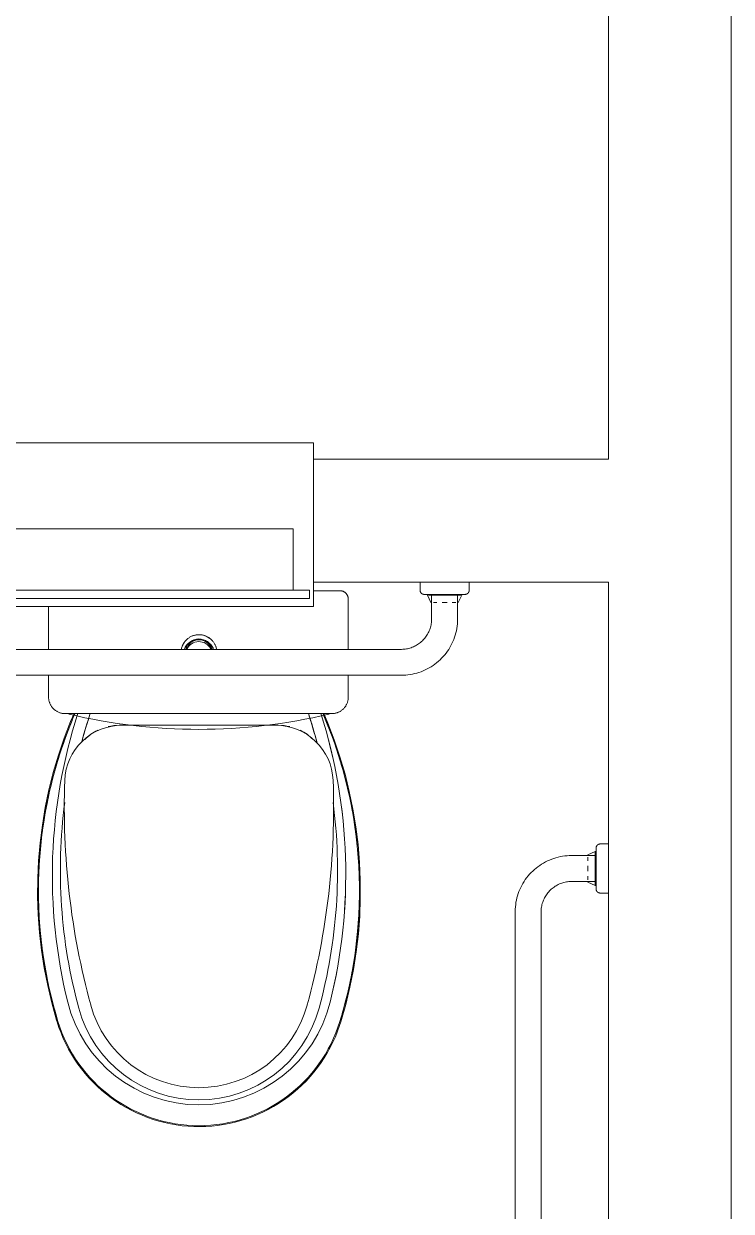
# Model space of a CAD drawing. Header units: millimetres. Extents: x 565.4 to 596.6, y 239.2 to 280.8.
# Drawn here: x 579.571 to 580.435, y 264.892 to 266.343 of the extents above; entities that cross this region are included whole.
import ezdxf

# ---------------------------------------------------------------- set-up
doc = ezdxf.new("R2010")
doc.units = ezdxf.units.MM
doc.header["$LTSCALE"] = 75
for name, color, linetype, lineweight in [('A Arquitetura LRZ', 252, 'Continuous', 9), ('A Esquadrias LRZ', 252, 'Continuous', 9), ('A Mobiliário LRZ', 253, 'Continuous', 9)]:
    doc.layers.add(name, color=color, linetype=linetype, lineweight=lineweight)

msp = doc.modelspace()

# ---------------------------------------------------------------- linework, layer by layer
at = {"layer": 'A Arquitetura LRZ'}
for p, q in [((580.4348, 240.8304), (580.4348, 280.8104)), ((580.2848, 280.6604), (580.2848, 265.8104)), ((580.2848, 265.8104), (579.9248, 265.8104)), ((579.9248, 265.6604), (580.2848, 265.6604)), ((580.2848, 265.6604), (580.2848, 263.6604))]:
    msp.add_line(p, q, dxfattribs=at)
at = {"layer": 'A Esquadrias LRZ'}
for p, q in [((579.2748, 265.8304), (579.9248, 265.8304)), ((579.9248, 265.8304), (579.9248, 265.6304)), ((579.2998, 265.7254), (579.8998, 265.7254)), ((579.8998, 265.7254), (579.8998, 265.6504)), ((579.2798, 265.6504), (579.9198, 265.6504)), ((579.9198, 265.6504), (579.9198, 265.6404)), ((579.9198, 265.6404), (579.2798, 265.6404)), ((579.2748, 265.6304), (579.9248, 265.6304))]:
    msp.add_line(p, q, dxfattribs=at)
at = {"layer": 'A Mobiliário LRZ'}
for p, q in [((579.9572, 265.6498), (579.9248, 265.6498)), ((579.9573, 265.6498), (579.9572, 265.6498)), ((579.9577, 265.6497), (579.9573, 265.6498)), ((579.9581, 265.6497), (579.9577, 265.6497)), ((579.9585, 265.6497), (579.9581, 265.6497)), ((579.9589, 265.6496), (579.9585, 265.6497)), ((579.9593, 265.6495), (579.9589, 265.6496)), ((579.9596, 265.6494), (579.9593, 265.6495)), ((579.96, 265.6493), (579.9596, 265.6494)), ((579.9604, 265.6492), (579.96, 265.6493)), ((579.9608, 265.6491), (579.9604, 265.6492)), ((579.9612, 265.6489), (579.9608, 265.6491)), ((579.9615, 265.6488), (579.9612, 265.6489)), ((579.9619, 265.6486), (579.9615, 265.6488)), ((579.9622, 265.6484), (579.9619, 265.6486)), ((579.9626, 265.6482), (579.9622, 265.6484)), ((579.9629, 265.648), (579.9626, 265.6482)), ((580.0548, 265.6604), (580.0548, 265.6504)), ((580.0548, 265.6503), (580.0548, 265.6504)), ((580.0549, 265.6501), (580.0548, 265.6503)), ((580.0549, 265.65), (580.0549, 265.6501)), ((580.0549, 265.6498), (580.0549, 265.65)), ((580.0549, 265.6496), (580.0549, 265.6498)), ((580.055, 265.6494), (580.0549, 265.6496)), ((580.055, 265.6492), (580.055, 265.6494)), ((580.0551, 265.649), (580.055, 265.6492)), ((580.0551, 265.6488), (580.0551, 265.649)), ((580.0552, 265.6486), (580.0551, 265.6488)), ((580.0553, 265.6484), (580.0552, 265.6486)), ((580.0553, 265.6482), (580.0553, 265.6484)), ((580.0554, 265.648), (580.0553, 265.6482)), ((580.1144, 265.6483), (580.1143, 265.6481)), ((580.1145, 265.6485), (580.1144, 265.6483)), ((580.1146, 265.6488), (580.1145, 265.6486)), ((580.1145, 265.6486), (580.1145, 265.6485)), ((580.1147, 265.649), (580.1146, 265.6488)), ((580.1148, 265.6496), (580.1147, 265.6494)), ((580.1147, 265.6494), (580.1147, 265.6492)), ((580.1147, 265.6492), (580.1147, 265.649)), ((580.1148, 265.6504), (580.1148, 265.6604)), ((580.1148, 265.6504), (580.1148, 265.6502)), ((580.1148, 265.6502), (580.1148, 265.65)), ((580.1148, 265.65), (580.1148, 265.6498)), ((580.1148, 265.6498), (580.1148, 265.6496)), ((579.9632, 265.6477), (579.9629, 265.648)), ((579.9635, 265.6475), (579.9632, 265.6477)), ((579.9638, 265.6472), (579.9635, 265.6475)), ((579.9641, 265.6469), (579.9638, 265.6472)), ((579.9644, 265.6467), (579.9641, 265.6469)), ((579.9647, 265.6464), (579.9644, 265.6467)), ((579.9649, 265.646), (579.9647, 265.6464)), ((579.9652, 265.6457), (579.9649, 265.646)), ((579.9654, 265.6454), (579.9652, 265.6457)), ((579.9656, 265.6451), (579.9654, 265.6454)), ((579.9658, 265.6447), (579.9656, 265.6451)), ((579.966, 265.6444), (579.9658, 265.6447)), ((579.9662, 265.644), (579.966, 265.6444)), ((579.9664, 265.6437), (579.9662, 265.644)), ((579.9665, 265.6433), (579.9664, 265.6437)), ((579.9667, 265.6429), (579.9665, 265.6433)), ((579.9668, 265.6425), (579.9667, 265.6429)), ((579.9669, 265.6421), (579.9668, 265.6425)), ((579.967, 265.6417), (579.9669, 265.6421)), ((579.967, 265.6414), (579.967, 265.6417)), ((579.9671, 265.641), (579.967, 265.6414)), ((579.9671, 265.6406), (579.9671, 265.641)), ((579.9672, 265.6402), (579.9671, 265.6406)), ((579.9672, 265.6398), (579.9672, 265.6402)), ((579.9672, 265.5782), (579.9672, 265.6398)), ((580.0555, 265.6479), (580.0554, 265.648)), ((580.0556, 265.6477), (580.0555, 265.6479)), ((580.0558, 265.6475), (580.0556, 265.6477)), ((580.0559, 265.6474), (580.0558, 265.6475)), ((580.056, 265.6472), (580.0559, 265.6474)), ((580.0561, 265.6471), (580.056, 265.6472)), ((580.0563, 265.6469), (580.0561, 265.6471)), ((580.0564, 265.6468), (580.0563, 265.6469)), ((580.0565, 265.6466), (580.0564, 265.6468)), ((580.0567, 265.6465), (580.0565, 265.6466)), ((580.0569, 265.6464), (580.0567, 265.6465)), ((580.057, 265.6463), (580.0569, 265.6464)), ((580.0572, 265.6462), (580.057, 265.6463)), ((580.0574, 265.6461), (580.0572, 265.6462)), ((580.0575, 265.646), (580.0574, 265.6461)), ((580.0577, 265.6459), (580.0575, 265.646)), ((580.0579, 265.6458), (580.0577, 265.6459)), ((580.0581, 265.6457), (580.0579, 265.6458)), ((580.0583, 265.6457), (580.0581, 265.6457)), ((580.0585, 265.6456), (580.0583, 265.6457)), ((580.0587, 265.6455), (580.0585, 265.6456)), ((580.0589, 265.6455), (580.0587, 265.6455)), ((580.059, 265.6455), (580.0589, 265.6455)), ((580.0592, 265.6454), (580.059, 265.6455)), ((580.0594, 265.6454), (580.0592, 265.6454)), ((580.0596, 265.6454), (580.0594, 265.6454)), ((580.0598, 265.6454), (580.0596, 265.6454)), ((580.0599, 265.6454), (580.0598, 265.6454)), ((580.0598, 265.6454), (580.0598, 265.6454)), ((580.0598, 265.6454), (580.0599, 265.6454)), ((580.0601, 265.6454), (580.0599, 265.6454)), ((580.0599, 265.6454), (580.0599, 265.6454)), ((580.0599, 265.6454), (580.0599, 265.6454)), ((580.0599, 265.6454), (580.06, 265.6454)), ((580.06, 265.6454), (580.0602, 265.6454)), ((580.0602, 265.6454), (580.0601, 265.6454)), ((580.0604, 265.6454), (580.0602, 265.6454)), ((580.0602, 265.6454), (580.0603, 265.6454)), ((580.0603, 265.6454), (580.0606, 265.6454)), ((580.0606, 265.6454), (580.0604, 265.6454)), ((580.0609, 265.6454), (580.0606, 265.6454)), ((580.0606, 265.6454), (580.0608, 265.6454)), ((580.0608, 265.6454), (580.0611, 265.6454)), ((580.0612, 265.6454), (580.0609, 265.6454)), ((580.0611, 265.6454), (580.0614, 265.6454)), ((580.0615, 265.6454), (580.0612, 265.6454)), ((580.0614, 265.6454), (580.0618, 265.6454)), ((580.0619, 265.6454), (580.0615, 265.6454)), ((580.0618, 265.6454), (580.0622, 265.6454)), ((580.0623, 265.6454), (580.0619, 265.6454)), ((580.0622, 265.6454), (580.0627, 265.6454)), ((580.0628, 265.6454), (580.0623, 265.6454)), ((580.0627, 265.6454), (580.0632, 265.6454)), ((580.0633, 265.6454), (580.0628, 265.6454)), ((580.0632, 265.6454), (580.0637, 265.6454)), ((580.0638, 265.6454), (580.0633, 265.6454)), ((580.0637, 265.6454), (580.0642, 265.6454)), ((580.0644, 265.6454), (580.0638, 265.6454)), ((580.064, 265.6454), (580.064, 265.6444)), ((580.064, 265.6444), (580.0682, 265.6354)), ((580.0642, 265.6454), (580.0648, 265.6454)), ((580.065, 265.6454), (580.0644, 265.6454)), ((580.0648, 265.6454), (580.0654, 265.6454)), ((580.065, 265.6444), (580.0848, 265.6444)), ((580.0654, 265.6454), (580.0661, 265.6454)), ((580.0661, 265.6454), (580.0667, 265.6454)), ((580.0667, 265.6454), (580.0674, 265.6454)), ((580.0674, 265.6454), (580.0682, 265.6454)), ((580.0682, 265.6454), (580.0689, 265.6454)), ((580.0682, 265.6354), (580.0686, 265.6354)), ((580.0689, 265.6454), (580.0697, 265.6454)), ((580.069, 265.6454), (580.069, 265.6154)), ((580.0697, 265.6454), (580.0705, 265.6454)), ((580.0705, 265.6454), (580.0713, 265.6454)), ((580.0711, 265.6354), (580.0755, 265.6354)), ((580.0713, 265.6454), (580.0722, 265.6454)), ((580.0722, 265.6454), (580.0731, 265.6454)), ((580.0731, 265.6454), (580.074, 265.6454)), ((580.074, 265.6454), (580.0749, 265.6454)), ((580.0749, 265.6454), (580.0758, 265.6454)), ((580.0758, 265.6454), (580.0767, 265.6454)), ((580.0767, 265.6454), (580.0777, 265.6454)), ((580.0777, 265.6454), (580.0786, 265.6454)), ((580.0786, 265.6454), (580.0796, 265.6454)), ((580.0796, 265.6454), (580.0806, 265.6454)), ((580.0806, 265.6454), (580.0816, 265.6454)), ((580.0816, 265.6454), (580.0826, 265.6454)), ((580.0817, 265.6354), (580.0848, 265.6354)), ((580.0826, 265.6454), (580.0836, 265.6454)), ((580.0836, 265.6454), (580.0846, 265.6454)), ((580.0846, 265.6454), (580.0848, 265.6454)), ((580.0848, 265.6454), (580.0858, 265.6454)), ((580.0848, 265.6444), (580.1047, 265.6444)), ((580.0848, 265.6354), (580.088, 265.6354)), ((580.0858, 265.6454), (580.0868, 265.6454)), ((580.0868, 265.6454), (580.0878, 265.6454)), ((580.0878, 265.6454), (580.0888, 265.6454)), ((580.0888, 265.6454), (580.0898, 265.6454)), ((580.0898, 265.6454), (580.0908, 265.6454)), ((580.0908, 265.6454), (580.0918, 265.6454)), ((580.0918, 265.6454), (580.0927, 265.6454)), ((580.0927, 265.6454), (580.0937, 265.6454)), ((580.0937, 265.6454), (580.0946, 265.6454)), ((580.0942, 265.6354), (580.0986, 265.6354)), ((580.0946, 265.6454), (580.0955, 265.6454)), ((580.0955, 265.6454), (580.0964, 265.6454)), ((580.0964, 265.6454), (580.0973, 265.6454)), ((580.0973, 265.6454), (580.0981, 265.6454)), ((580.0981, 265.6454), (580.099, 265.6454)), ((580.099, 265.6454), (580.0998, 265.6454)), ((580.0998, 265.6454), (580.1006, 265.6454)), ((580.1006, 265.6454), (580.1013, 265.6454)), ((580.1007, 265.6154), (580.1007, 265.6454)), ((580.1011, 265.6354), (580.1015, 265.6354)), ((580.1013, 265.6454), (580.1021, 265.6454)), ((580.1015, 265.6354), (580.1057, 265.6444)), ((580.1021, 265.6454), (580.1028, 265.6454)), ((580.1028, 265.6454), (580.1035, 265.6454)), ((580.1035, 265.6454), (580.1041, 265.6454)), ((580.1041, 265.6454), (580.1047, 265.6454)), ((580.1047, 265.6454), (580.1053, 265.6454)), ((580.1055, 265.6454), (580.1049, 265.6454)), ((580.1053, 265.6454), (580.1059, 265.6454)), ((580.106, 265.6454), (580.1055, 265.6454)), ((580.1057, 265.6444), (580.1057, 265.6454)), ((580.1059, 265.6454), (580.1064, 265.6454)), ((580.1065, 265.6454), (580.106, 265.6454)), ((580.1064, 265.6454), (580.1069, 265.6454)), ((580.107, 265.6454), (580.1065, 265.6454)), ((580.1069, 265.6454), (580.1073, 265.6454)), ((580.1075, 265.6454), (580.107, 265.6454)), ((580.1073, 265.6454), (580.1078, 265.6454)), ((580.1079, 265.6454), (580.1075, 265.6454)), ((580.1078, 265.6454), (580.1081, 265.6454)), ((580.1082, 265.6454), (580.1079, 265.6454)), ((580.1081, 265.6454), (580.1085, 265.6454)), ((580.1086, 265.6454), (580.1082, 265.6454)), ((580.1085, 265.6454), (580.1088, 265.6454)), ((580.1089, 265.6454), (580.1086, 265.6454)), ((580.1088, 265.6454), (580.1091, 265.6454)), ((580.1091, 265.6454), (580.1089, 265.6454)), ((580.1091, 265.6454), (580.1093, 265.6454)), ((580.1093, 265.6454), (580.1091, 265.6454)), ((580.1093, 265.6454), (580.1095, 265.6454)), ((580.1095, 265.6454), (580.1093, 265.6454)), ((580.1095, 265.6454), (580.1096, 265.6454)), ((580.1097, 265.6454), (580.1095, 265.6454)), ((580.1096, 265.6454), (580.1097, 265.6454)), ((580.1097, 265.6454), (580.1098, 265.6454)), ((580.1098, 265.6454), (580.1097, 265.6454)), ((580.1099, 265.6454), (580.1098, 265.6454)), ((580.1098, 265.6454), (580.1098, 265.6454)), ((580.1098, 265.6454), (580.1098, 265.6454)), ((580.1098, 265.6454), (580.1098, 265.6454)), ((580.1098, 265.6454), (580.1098, 265.6454)), ((580.1101, 265.6454), (580.1099, 265.6454)), ((580.1103, 265.6454), (580.1101, 265.6454)), ((580.1105, 265.6454), (580.1103, 265.6454)), ((580.1107, 265.6455), (580.1105, 265.6454)), ((580.1109, 265.6455), (580.1107, 265.6455)), ((580.1111, 265.6456), (580.1109, 265.6455)), ((580.1113, 265.6456), (580.1111, 265.6456)), ((580.1115, 265.6457), (580.1113, 265.6456)), ((580.1117, 265.6457), (580.1115, 265.6457)), ((580.1118, 265.6458), (580.1117, 265.6457)), ((580.112, 265.6459), (580.1118, 265.6458)), ((580.1122, 265.646), (580.112, 265.6459)), ((580.1124, 265.6461), (580.1122, 265.646)), ((580.1125, 265.6462), (580.1124, 265.6461)), ((580.1127, 265.6463), (580.1125, 265.6462)), ((580.1129, 265.6464), (580.1127, 265.6463)), ((580.113, 265.6466), (580.1129, 265.6464)), ((580.1132, 265.6467), (580.113, 265.6466)), ((580.1133, 265.6468), (580.1132, 265.6467)), ((580.1135, 265.647), (580.1133, 265.6468)), ((580.1136, 265.6471), (580.1135, 265.647)), ((580.1137, 265.6473), (580.1136, 265.6471)), ((580.1139, 265.6474), (580.1137, 265.6473)), ((580.114, 265.6476), (580.1139, 265.6474)), ((580.1141, 265.6477), (580.114, 265.6476)), ((580.1142, 265.6479), (580.1141, 265.6477)), ((580.1143, 265.6481), (580.1142, 265.6479)), ((579.6013, 265.6304), (579.6013, 265.5782)), ((580.0675, 265.6051), (580.0671, 265.6037)), ((580.0679, 265.6066), (580.0675, 265.6051)), ((580.0683, 265.608), (580.0679, 265.6066)), ((580.0685, 265.6095), (580.0683, 265.608)), ((580.0687, 265.611), (580.0685, 265.6095)), ((580.0689, 265.6124), (580.0687, 265.611)), ((580.069, 265.6139), (580.0689, 265.6124)), ((580.069, 265.6154), (580.069, 265.6139)), ((580.0997, 265.6037), (580.1001, 265.6064)), ((580.1001, 265.6064), (580.1004, 265.6092)), ((580.1004, 265.6092), (580.1006, 265.6119)), ((580.1006, 265.6119), (580.1007, 265.6147)), ((580.1007, 265.6147), (580.1007, 265.6154)), ((579.7699, 265.5902), (579.7693, 265.5896)), ((579.7706, 265.5908), (579.7699, 265.5902)), ((579.7712, 265.5914), (579.7706, 265.5908)), ((579.7719, 265.5919), (579.7712, 265.5914)), ((579.7727, 265.5924), (579.7719, 265.5919)), ((579.7734, 265.5929), (579.7727, 265.5924)), ((579.7742, 265.5933), (579.7734, 265.5929)), ((579.7749, 265.5937), (579.7742, 265.5933)), ((579.7757, 265.5941), (579.7749, 265.5937)), ((579.7765, 265.5945), (579.7757, 265.5941)), ((579.7773, 265.5948), (579.7765, 265.5945)), ((579.7782, 265.5951), (579.7773, 265.5948)), ((579.779, 265.5953), (579.7782, 265.5951)), ((579.7799, 265.5955), (579.779, 265.5953)), ((579.7807, 265.5957), (579.7799, 265.5955)), ((579.7816, 265.5959), (579.7807, 265.5957)), ((579.7825, 265.596), (579.7816, 265.5959)), ((579.7833, 265.596), (579.7825, 265.596)), ((579.7842, 265.5961), (579.7833, 265.596)), ((579.7851, 265.5961), (579.7842, 265.5961)), ((579.786, 265.5961), (579.7851, 265.5961)), ((579.7868, 265.596), (579.786, 265.5961)), ((579.7877, 265.5959), (579.7868, 265.596)), ((579.7886, 265.5958), (579.7877, 265.5959)), ((579.7894, 265.5956), (579.7886, 265.5958)), ((579.7903, 265.5954), (579.7894, 265.5956)), ((579.7911, 265.5952), (579.7903, 265.5954)), ((579.792, 265.5949), (579.7911, 265.5952)), ((579.7928, 265.5946), (579.792, 265.5949)), ((579.7936, 265.5943), (579.7928, 265.5946)), ((579.7944, 265.5939), (579.7936, 265.5943)), ((579.7952, 265.5935), (579.7944, 265.5939)), ((579.796, 265.5931), (579.7952, 265.5935)), ((579.7967, 265.5926), (579.796, 265.5931)), ((579.7974, 265.5921), (579.7967, 265.5926)), ((579.7981, 265.5916), (579.7974, 265.5921)), ((579.7988, 265.5911), (579.7981, 265.5916)), ((579.7995, 265.5905), (579.7988, 265.5911)), ((579.8001, 265.5899), (579.7995, 265.5905)), ((580.0598, 265.5909), (580.0588, 265.5898)), ((580.0607, 265.592), (580.0598, 265.5909)), ((580.0616, 265.5932), (580.0607, 265.592)), ((580.0625, 265.5944), (580.0616, 265.5932)), ((580.0633, 265.5957), (580.0625, 265.5944)), ((580.0641, 265.5969), (580.0633, 265.5957)), ((580.0648, 265.5982), (580.0641, 265.5969)), ((580.0655, 265.5996), (580.0648, 265.5982)), ((580.0661, 265.6009), (580.0655, 265.5996)), ((580.0666, 265.6023), (580.0661, 265.6009)), ((580.0671, 265.6037), (580.0666, 265.6023)), ((580.095, 265.5879), (580.096, 265.5904)), ((580.096, 265.5904), (580.097, 265.593)), ((580.097, 265.593), (580.0978, 265.5957)), ((580.0978, 265.5957), (580.0985, 265.5983)), ((580.0985, 265.5983), (580.0992, 265.601)), ((580.0992, 265.601), (580.0997, 265.6037)), ((580.0318, 265.5782), (579.3379, 265.5782)), ((579.7634, 265.579), (579.7633, 265.5782)), ((579.7637, 265.5798), (579.7634, 265.579)), ((579.7639, 265.5807), (579.7637, 265.5798)), ((579.7642, 265.5815), (579.7639, 265.5807)), ((579.7645, 265.5823), (579.7642, 265.5815)), ((579.7648, 265.5831), (579.7645, 265.5823)), ((579.7652, 265.5839), (579.7648, 265.5831)), ((579.7656, 265.5847), (579.7652, 265.5839)), ((579.766, 265.5855), (579.7656, 265.5847)), ((579.7665, 265.5862), (579.766, 265.5855)), ((579.767, 265.5869), (579.7665, 265.5862)), ((579.7675, 265.5876), (579.767, 265.5869)), ((579.7681, 265.5883), (579.7675, 265.5876)), ((579.7687, 265.589), (579.7681, 265.5883)), ((579.7693, 265.5896), (579.7687, 265.589)), ((579.8007, 265.5893), (579.8001, 265.5899)), ((579.8013, 265.5886), (579.8007, 265.5893)), ((579.8019, 265.5879), (579.8013, 265.5886)), ((579.8024, 265.5873), (579.8019, 265.5879)), ((579.803, 265.5865), (579.8024, 265.5873)), ((579.8034, 265.5858), (579.803, 265.5865)), ((579.8039, 265.5851), (579.8034, 265.5858)), ((579.8043, 265.5843), (579.8039, 265.5851)), ((579.8047, 265.5835), (579.8043, 265.5843)), ((579.8051, 265.5827), (579.8047, 265.5835)), ((579.8054, 265.5819), (579.8051, 265.5827)), ((579.8057, 265.5811), (579.8054, 265.5819)), ((579.8059, 265.5802), (579.8057, 265.5811)), ((579.8062, 265.5794), (579.8059, 265.5802)), ((579.8063, 265.5785), (579.8062, 265.5794)), ((580.0322, 265.5782), (580.0318, 265.5782)), ((580.0337, 265.5783), (580.0322, 265.5782)), ((580.0352, 265.5784), (580.0337, 265.5783)), ((580.0367, 265.5785), (580.0352, 265.5784)), ((580.0381, 265.5788), (580.0367, 265.5785)), ((580.0396, 265.579), (580.0381, 265.5788)), ((580.041, 265.5794), (580.0396, 265.579)), ((580.0425, 265.5798), (580.041, 265.5794)), ((580.0439, 265.5802), (580.0425, 265.5798)), ((580.0453, 265.5807), (580.0439, 265.5802)), ((580.0467, 265.5813), (580.0453, 265.5807)), ((580.048, 265.5819), (580.0467, 265.5813)), ((580.0493, 265.5826), (580.048, 265.5819)), ((580.0506, 265.5833), (580.0493, 265.5826)), ((580.0519, 265.5841), (580.0506, 265.5833)), ((580.0531, 265.5849), (580.0519, 265.5841)), ((580.0543, 265.5858), (580.0531, 265.5849)), ((580.0555, 265.5867), (580.0543, 265.5858)), ((580.0566, 265.5877), (580.0555, 265.5867)), ((580.0577, 265.5887), (580.0566, 265.5877)), ((580.0588, 265.5898), (580.0577, 265.5887)), ((580.0866, 265.5737), (580.0882, 265.5759)), ((580.0882, 265.5759), (580.0898, 265.5782)), ((580.0898, 265.5782), (580.0912, 265.5805)), ((580.0912, 265.5805), (580.0926, 265.5829)), ((580.0926, 265.5829), (580.0938, 265.5854)), ((580.0938, 265.5854), (580.095, 265.5879)), ((580.073, 265.5602), (580.0751, 265.5618)), ((580.0751, 265.5618), (580.0772, 265.5636)), ((580.0772, 265.5636), (580.0793, 265.5655)), ((580.0793, 265.5655), (580.0812, 265.5674)), ((580.0812, 265.5674), (580.0831, 265.5694)), ((580.0831, 265.5694), (580.0849, 265.5715)), ((580.0849, 265.5715), (580.0866, 265.5737)), ((580.0346, 265.5466), (580.0373, 265.5467)), ((580.0373, 265.5467), (580.0401, 265.547)), ((580.0401, 265.547), (580.0428, 265.5474)), ((580.0428, 265.5474), (580.0455, 265.5479)), ((580.0455, 265.5479), (580.0482, 265.5485)), ((580.0482, 265.5485), (580.0508, 265.5492)), ((580.0508, 265.5492), (580.0535, 265.55)), ((580.0535, 265.55), (580.0561, 265.5509)), ((580.0561, 265.5509), (580.0586, 265.552)), ((580.0586, 265.552), (580.0612, 265.5531)), ((580.0612, 265.5531), (580.0636, 265.5543)), ((580.0636, 265.5543), (580.066, 265.5556)), ((580.066, 265.5556), (580.0684, 265.557)), ((580.0684, 265.557), (580.0707, 265.5586)), ((580.0707, 265.5586), (580.073, 265.5602)), ((579.3379, 265.5465), (580.0318, 265.5465)), ((579.6013, 265.5465), (579.6013, 265.5197)), ((579.9672, 265.5197), (579.9672, 265.5466)), ((580.0318, 265.5465), (580.0346, 265.5466)), ((579.6013, 265.5197), (579.6013, 265.5189)), ((579.6013, 265.5189), (579.6013, 265.5181)), ((579.6013, 265.5181), (579.6014, 265.5173)), ((579.967, 265.5171), (579.9671, 265.5179)), ((579.9671, 265.5187), (579.9672, 265.5195)), ((579.9671, 265.5179), (579.9671, 265.5187)), ((579.9672, 265.5195), (579.9672, 265.5197)), ((579.6014, 265.5173), (579.6015, 265.5165)), ((579.6015, 265.5165), (579.6017, 265.5157)), ((579.6017, 265.5157), (579.6018, 265.515)), ((579.6018, 265.515), (579.6021, 265.5142)), ((579.6021, 265.5142), (579.6023, 265.5134)), ((579.6023, 265.5134), (579.6026, 265.5127)), ((579.6026, 265.5127), (579.6029, 265.5119)), ((579.6029, 265.5119), (579.6032, 265.5112)), ((579.6032, 265.5112), (579.6035, 265.5105)), ((579.6035, 265.5105), (579.6039, 265.5098)), ((579.6039, 265.5098), (579.6043, 265.5091)), ((579.6043, 265.5091), (579.6048, 265.5084)), ((579.6048, 265.5084), (579.6052, 265.5078)), ((579.6052, 265.5078), (579.6057, 265.5072)), ((579.6057, 265.5072), (579.6062, 265.5065)), ((579.6062, 265.5065), (579.6068, 265.5059)), ((579.6068, 265.5059), (579.6073, 265.5054)), ((579.6073, 265.5054), (579.6079, 265.5048)), ((579.6079, 265.5048), (579.6085, 265.5043)), ((579.6085, 265.5043), (579.6092, 265.5038)), ((579.6092, 265.5038), (579.6098, 265.5033)), ((579.6098, 265.5033), (579.6105, 265.5029)), ((579.9578, 265.5028), (579.9585, 265.5032)), ((579.9585, 265.5032), (579.9591, 265.5037)), ((579.9591, 265.5037), (579.9597, 265.5042)), ((579.9597, 265.5042), (579.9604, 265.5047)), ((579.9604, 265.5047), (579.9609, 265.5052)), ((579.9609, 265.5052), (579.9615, 265.5058)), ((579.9615, 265.5058), (579.9621, 265.5064)), ((579.9621, 265.5064), (579.9626, 265.507)), ((579.9626, 265.507), (579.9631, 265.5076)), ((579.9631, 265.5076), (579.9636, 265.5083)), ((579.9636, 265.5083), (579.964, 265.5089)), ((579.964, 265.5089), (579.9644, 265.5096)), ((579.9644, 265.5096), (579.9648, 265.5103)), ((579.9648, 265.5103), (579.9652, 265.511)), ((579.9652, 265.511), (579.9655, 265.5117)), ((579.9655, 265.5117), (579.9658, 265.5125)), ((579.9658, 265.5125), (579.9661, 265.5132)), ((579.9661, 265.5132), (579.9663, 265.514)), ((579.9663, 265.514), (579.9665, 265.5148)), ((579.9665, 265.5148), (579.9667, 265.5155)), ((579.9667, 265.5155), (579.9669, 265.5163)), ((579.9669, 265.5163), (579.967, 265.5171)), ((579.6105, 265.5029), (579.6111, 265.5025)), ((579.6111, 265.5025), (579.6118, 265.5021)), ((579.6118, 265.5021), (579.6126, 265.5017)), ((579.6126, 265.5017), (579.6133, 265.5014)), ((579.6133, 265.5014), (579.614, 265.5011)), ((579.614, 265.5011), (579.6148, 265.5008)), ((579.6148, 265.5008), (579.6155, 265.5006)), ((579.6155, 265.5006), (579.6163, 265.5004)), ((579.6163, 265.5004), (579.6171, 265.5002)), ((579.6171, 265.5002), (579.6179, 265.5)), ((579.6179, 265.5), (579.6187, 265.4999)), ((579.6187, 265.4999), (579.6195, 265.4998)), ((579.6195, 265.4998), (579.6202, 265.4998)), ((579.6202, 265.4998), (579.621, 265.4997)), ((579.6281, 265.49), (579.6203, 265.4695)), ((579.621, 265.4997), (579.6213, 265.4997)), ((579.6213, 265.4997), (579.9472, 265.4997)), ((579.6323, 265.4997), (579.6281, 265.49)), ((579.9423, 265.4881), (579.9374, 265.4997)), ((579.9472, 265.4997), (579.948, 265.4997)), ((579.948, 265.4997), (579.9488, 265.4998)), ((579.9488, 265.4998), (579.9496, 265.4999)), ((579.9496, 265.4999), (579.9504, 265.5)), ((579.9504, 265.5), (579.9511, 265.5001)), ((579.9511, 265.5001), (579.9519, 265.5003)), ((579.9519, 265.5003), (579.9527, 265.5005)), ((579.9527, 265.5005), (579.9535, 265.5007)), ((579.9535, 265.5007), (579.9542, 265.501)), ((579.9542, 265.501), (579.955, 265.5013)), ((579.955, 265.5013), (579.9557, 265.5016)), ((579.9557, 265.5016), (579.9564, 265.502)), ((579.9564, 265.502), (579.9571, 265.5024)), ((579.9571, 265.5024), (579.9578, 265.5028)), ((579.6909, 265.4854), (579.6876, 265.4854)), ((579.6909, 265.4854), (579.8787, 265.4854)), ((579.8787, 265.4854), (579.6909, 265.4854)), ((579.8821, 265.4854), (579.8787, 265.4854)), ((579.9501, 265.4676), (579.9423, 265.4881)), ((579.6203, 265.4695), (579.6132, 265.4488)), ((579.957, 265.4469), (579.9501, 265.4676)), ((579.6132, 265.4488), (579.607, 265.4278)), ((579.9632, 265.4258), (579.957, 265.4469)), ((579.607, 265.4278), (579.6017, 265.4065)), ((579.9684, 265.4046), (579.9632, 265.4258)), ((579.6017, 265.4065), (579.5972, 265.3851)), ((579.9729, 265.3831), (579.9684, 265.4046)), ((579.5972, 265.3851), (579.5936, 265.3635)), ((579.9764, 265.3615), (579.9729, 265.3831)), ((579.5936, 265.3635), (579.5908, 265.3418)), ((579.9791, 265.3398), (579.9764, 265.3615)), ((579.5908, 265.3418), (579.5889, 265.3199)), ((579.9809, 265.3179), (579.9791, 265.3398)), ((580.2688, 265.3313), (580.2598, 265.3271)), ((580.2698, 265.3313), (580.2688, 265.3313)), ((580.2688, 265.3302), (580.2688, 265.3104)), ((580.2698, 265.3354), (580.2699, 265.3356)), ((580.2698, 265.3353), (580.2698, 265.3354)), ((580.2698, 265.3354), (580.2698, 265.3354)), ((580.2698, 265.3354), (580.2698, 265.3354)), ((580.2698, 265.3354), (580.2698, 265.3354)), ((580.2698, 265.3354), (580.2698, 265.3353)), ((580.2698, 265.3352), (580.2698, 265.3353)), ((580.2698, 265.3353), (580.2698, 265.3352)), ((580.2698, 265.335), (580.2698, 265.3352)), ((580.2698, 265.3352), (580.2698, 265.3351)), ((580.2698, 265.3351), (580.2698, 265.3349)), ((580.2698, 265.3349), (580.2698, 265.335)), ((580.2698, 265.3346), (580.2698, 265.3349)), ((580.2698, 265.3349), (580.2698, 265.3347)), ((580.2698, 265.3347), (580.2698, 265.3344)), ((580.2698, 265.3344), (580.2698, 265.3346)), ((580.2698, 265.334), (580.2698, 265.3344)), ((580.2698, 265.3344), (580.2698, 265.3341)), ((580.2698, 265.3341), (580.2698, 265.3338)), ((580.2698, 265.3337), (580.2698, 265.334)), ((580.2698, 265.3338), (580.2698, 265.3334)), ((580.2698, 265.3333), (580.2698, 265.3337)), ((580.2698, 265.3334), (580.2698, 265.333)), ((580.2698, 265.3329), (580.2698, 265.3333)), ((580.2698, 265.333), (580.2698, 265.3326)), ((580.2698, 265.3325), (580.2698, 265.3329)), ((580.2698, 265.3326), (580.2698, 265.3321)), ((580.2698, 265.332), (580.2698, 265.3325)), ((580.2698, 265.3321), (580.2698, 265.3316)), ((580.2698, 265.3314), (580.2698, 265.332)), ((580.2698, 265.3316), (580.2698, 265.331)), ((580.2698, 265.3309), (580.2698, 265.3314)), ((580.2698, 265.331), (580.2698, 265.3305)), ((580.2698, 265.3303), (580.2698, 265.3309)), ((580.2698, 265.3305), (580.2698, 265.3298)), ((580.2698, 265.3298), (580.2698, 265.3292)), ((580.2698, 265.3292), (580.2698, 265.3285)), ((580.2699, 265.3364), (580.27, 265.3366)), ((580.2699, 265.3362), (580.2699, 265.3364)), ((580.2699, 265.336), (580.2699, 265.3362)), ((580.2699, 265.3358), (580.2699, 265.336)), ((580.2699, 265.3356), (580.2699, 265.3358)), ((580.27, 265.3368), (580.2701, 265.337)), ((580.27, 265.3366), (580.27, 265.3368)), ((580.2701, 265.337), (580.2702, 265.3372)), ((580.2702, 265.3374), (580.2703, 265.3375)), ((580.2702, 265.3372), (580.2702, 265.3374)), ((580.2703, 265.3375), (580.2704, 265.3377)), ((580.2704, 265.3377), (580.2705, 265.3379)), ((580.2705, 265.3379), (580.2706, 265.3381)), ((580.2706, 265.3381), (580.2707, 265.3382)), ((580.2707, 265.3382), (580.2708, 265.3384)), ((580.2708, 265.3384), (580.271, 265.3385)), ((580.271, 265.3385), (580.2711, 265.3387)), ((580.2711, 265.3387), (580.2712, 265.3388)), ((580.2712, 265.3388), (580.2714, 265.339)), ((580.2714, 265.339), (580.2715, 265.3391)), ((580.2715, 265.3391), (580.2717, 265.3393)), ((580.2717, 265.3393), (580.2718, 265.3394)), ((580.2718, 265.3394), (580.272, 265.3395)), ((580.272, 265.3395), (580.2721, 265.3396)), ((580.2721, 265.3396), (580.2723, 265.3397)), ((580.2723, 265.3397), (580.2725, 265.3398)), ((580.2725, 265.3398), (580.2727, 265.3399)), ((580.2727, 265.3399), (580.2728, 265.34)), ((580.2728, 265.34), (580.273, 265.3401)), ((580.273, 265.3401), (580.2732, 265.3401)), ((580.2732, 265.3401), (580.2734, 265.3402)), ((580.2734, 265.3402), (580.2736, 265.3402)), ((580.2736, 265.3402), (580.2738, 265.3403)), ((580.2738, 265.3403), (580.274, 265.3403)), ((580.274, 265.3403), (580.2742, 265.3404)), ((580.2742, 265.3404), (580.2744, 265.3404)), ((580.2744, 265.3404), (580.2746, 265.3404)), ((580.2746, 265.3404), (580.2748, 265.3404)), ((580.2848, 265.3404), (580.2748, 265.3404)), ((580.2748, 265.3404), (580.2748, 265.3404)), ((579.5889, 265.3199), (579.5879, 265.2981)), ((579.9819, 265.296), (579.9809, 265.3179)), ((580.2033, 265.3157), (580.201, 265.3142)), ((580.2056, 265.3171), (580.2033, 265.3157)), ((580.208, 265.3185), (580.2056, 265.3171)), ((580.2105, 265.3197), (580.208, 265.3185)), ((580.213, 265.3208), (580.2105, 265.3197)), ((580.2156, 265.3218), (580.213, 265.3208)), ((580.2182, 265.3228), (580.2156, 265.3218)), ((580.2208, 265.3236), (580.2182, 265.3228)), ((580.2235, 265.3243), (580.2208, 265.3236)), ((580.2262, 265.3249), (580.2235, 265.3243)), ((580.2289, 265.3254), (580.2262, 265.3249)), ((580.2316, 265.3258), (580.2289, 265.3254)), ((580.2343, 265.326), (580.2316, 265.3258)), ((580.2371, 265.3262), (580.2343, 265.326)), ((580.2398, 265.3263), (580.2371, 265.3262)), ((580.2698, 265.3263), (580.2398, 265.3263)), ((580.2598, 265.3271), (580.2598, 265.3267)), ((580.2598, 265.3242), (580.2598, 265.3198)), ((580.2698, 265.3285), (580.2698, 265.3278)), ((580.2698, 265.3278), (580.2698, 265.3271)), ((580.2698, 265.3271), (580.2698, 265.3263)), ((580.2698, 265.3263), (580.2698, 265.3255)), ((580.2698, 265.3255), (580.2698, 265.3247)), ((580.2698, 265.3247), (580.2698, 265.3239)), ((580.2698, 265.3239), (580.2698, 265.3231)), ((580.2698, 265.3231), (580.2698, 265.3222)), ((580.2698, 265.3222), (580.2698, 265.3213)), ((580.2698, 265.3213), (580.2698, 265.3204)), ((580.2698, 265.3204), (580.2698, 265.3195)), ((580.2698, 265.3195), (580.2698, 265.3185)), ((580.2698, 265.3185), (580.2698, 265.3176)), ((580.2698, 265.3176), (580.2698, 265.3166)), ((580.2698, 265.3166), (580.2698, 265.3156)), ((580.2698, 265.3156), (580.2698, 265.3147)), ((580.2698, 265.3147), (580.2698, 265.3137)), ((580.1868, 265.3013), (580.185, 265.2991)), ((580.1886, 265.3033), (580.1868, 265.3013)), ((580.1904, 265.3054), (580.1886, 265.3033)), ((580.1924, 265.3073), (580.1904, 265.3054)), ((580.1944, 265.3092), (580.1924, 265.3073)), ((580.1965, 265.3109), (580.1944, 265.3092)), ((580.1987, 265.3126), (580.1965, 265.3109)), ((580.201, 265.3142), (580.1987, 265.3126)), ((580.2598, 265.3135), (580.2598, 265.3104)), ((580.2598, 265.3104), (580.2598, 265.3073)), ((580.2598, 265.3011), (580.2598, 265.2966)), ((580.2688, 265.3104), (580.2688, 265.2906)), ((580.2698, 265.3137), (580.2698, 265.3127)), ((580.2698, 265.3127), (580.2698, 265.3117)), ((580.2698, 265.3117), (580.2698, 265.3107)), ((580.2698, 265.3107), (580.2698, 265.3104)), ((580.2698, 265.3104), (580.2698, 265.3094)), ((580.2698, 265.3094), (580.2698, 265.3084)), ((580.2698, 265.3084), (580.2698, 265.3074)), ((580.2698, 265.3074), (580.2698, 265.3064)), ((580.2698, 265.3064), (580.2698, 265.3054)), ((580.2698, 265.3054), (580.2698, 265.3045)), ((580.2698, 265.3045), (580.2698, 265.3035)), ((580.2698, 265.3035), (580.2698, 265.3025)), ((580.2698, 265.3025), (580.2698, 265.3016)), ((580.2698, 265.3016), (580.2698, 265.3007)), ((580.2698, 265.3007), (580.2698, 265.2998)), ((579.5879, 265.2981), (579.5877, 265.2761)), ((579.9819, 265.2741), (579.9819, 265.296)), ((580.1778, 265.2874), (580.1767, 265.2849)), ((580.1791, 265.2898), (580.1778, 265.2874)), ((580.1804, 265.2922), (580.1791, 265.2898)), ((580.1819, 265.2946), (580.1804, 265.2922)), ((580.1834, 265.2969), (580.1819, 265.2946)), ((580.185, 265.2991), (580.1834, 265.2969)), ((580.215, 265.2851), (580.2162, 265.286)), ((580.2162, 265.286), (580.2173, 265.287)), ((580.2173, 265.287), (580.2185, 265.2878)), ((580.2185, 265.2878), (580.2198, 265.2887)), ((580.2198, 265.2887), (580.221, 265.2894)), ((580.221, 265.2894), (580.2223, 265.2902)), ((580.2223, 265.2902), (580.2236, 265.2908)), ((580.2236, 265.2908), (580.225, 265.2915)), ((580.225, 265.2915), (580.2264, 265.292)), ((580.2264, 265.292), (580.2278, 265.2925)), ((580.2278, 265.2925), (580.2292, 265.293)), ((580.2292, 265.293), (580.2306, 265.2934)), ((580.2306, 265.2934), (580.2321, 265.2937)), ((580.2321, 265.2937), (580.2335, 265.294)), ((580.2335, 265.294), (580.235, 265.2942)), ((580.235, 265.2942), (580.2365, 265.2944)), ((580.2365, 265.2944), (580.238, 265.2945)), ((580.238, 265.2945), (580.2394, 265.2946)), ((580.2394, 265.2946), (580.2398, 265.2946)), ((580.2398, 265.2946), (580.2698, 265.2946)), ((580.2598, 265.2941), (580.2598, 265.2938)), ((580.2598, 265.2938), (580.2688, 265.2896)), ((580.2688, 265.2896), (580.2698, 265.2896)), ((580.2698, 265.2998), (580.2698, 265.2989)), ((580.2698, 265.2989), (580.2698, 265.298)), ((580.2698, 265.298), (580.2698, 265.2971)), ((580.2698, 265.2971), (580.2698, 265.2963)), ((580.2698, 265.2963), (580.2698, 265.2955)), ((580.2698, 265.2955), (580.2698, 265.2947)), ((580.2698, 265.2947), (580.2698, 265.2939)), ((580.2698, 265.2939), (580.2698, 265.2932)), ((580.2698, 265.2932), (580.2698, 265.2925)), ((580.2698, 265.2925), (580.2698, 265.2918)), ((580.2698, 265.2918), (580.2698, 265.2911)), ((580.2698, 265.2911), (580.2698, 265.2905)), ((580.2698, 265.2905), (580.2698, 265.2899)), ((580.2698, 265.2898), (580.2698, 265.2904)), ((580.2698, 265.2899), (580.2698, 265.2894)), ((580.2698, 265.2892), (580.2698, 265.2898)), ((580.2698, 265.2894), (580.2698, 265.2888)), ((580.2698, 265.2887), (580.2698, 265.2892)), ((580.2698, 265.2888), (580.2698, 265.2884)), ((580.2698, 265.2882), (580.2698, 265.2887)), ((580.2698, 265.2884), (580.2698, 265.2879)), ((580.2698, 265.2878), (580.2698, 265.2882)), ((580.2698, 265.2879), (580.2698, 265.2875)), ((580.2698, 265.2874), (580.2698, 265.2878)), ((580.2698, 265.2875), (580.2698, 265.2871)), ((580.2698, 265.287), (580.2698, 265.2874)), ((580.2698, 265.2871), (580.2698, 265.2868)), ((580.2698, 265.2867), (580.2698, 265.287)), ((580.2698, 265.2868), (580.2698, 265.2865)), ((580.2698, 265.2864), (580.2698, 265.2867)), ((580.2698, 265.2865), (580.2698, 265.2862)), ((580.2698, 265.2861), (580.2698, 265.2864)), ((580.2698, 265.2862), (580.2698, 265.286)), ((580.2698, 265.2859), (580.2698, 265.2861)), ((580.2698, 265.286), (580.2698, 265.2858)), ((580.2698, 265.2857), (580.2698, 265.2859)), ((580.2698, 265.2858), (580.2698, 265.2856)), ((580.2698, 265.2856), (580.2698, 265.2857)), ((580.2698, 265.2856), (580.2698, 265.2855)), ((580.2698, 265.2855), (580.2698, 265.2856)), ((580.2698, 265.2855), (580.2698, 265.2854)), ((580.2698, 265.2854), (580.2698, 265.2855)), ((580.2698, 265.2854), (580.2698, 265.2854)), ((579.5877, 265.2761), (579.5884, 265.2543)), ((579.9811, 265.2523), (579.9819, 265.2741)), ((580.1725, 265.2718), (580.172, 265.2691)), ((580.1731, 265.2745), (580.1725, 265.2718)), ((580.1739, 265.2771), (580.1731, 265.2745)), ((580.1747, 265.2797), (580.1739, 265.2771)), ((580.1756, 265.2823), (580.1747, 265.2797)), ((580.1767, 265.2849), (580.1756, 265.2823)), ((580.205, 265.2705), (580.2056, 265.2719)), ((580.2056, 265.2719), (580.2062, 265.2732)), ((580.2062, 265.2732), (580.2069, 265.2745)), ((580.2069, 265.2745), (580.2076, 265.2758)), ((580.2076, 265.2758), (580.2083, 265.2771)), ((580.2083, 265.2771), (580.2092, 265.2784)), ((580.2092, 265.2784), (580.21, 265.2796)), ((580.21, 265.2796), (580.2109, 265.2808)), ((580.2109, 265.2808), (580.2119, 265.2819)), ((580.2119, 265.2819), (580.2129, 265.283)), ((580.2129, 265.283), (580.2139, 265.284)), ((580.2139, 265.284), (580.215, 265.2851)), ((580.2698, 265.2853), (580.2698, 265.2854)), ((580.2698, 265.2854), (580.2698, 265.2854)), ((580.2698, 265.2854), (580.2698, 265.2854)), ((580.2699, 265.2851), (580.2698, 265.2853)), ((580.2699, 265.285), (580.2699, 265.2851)), ((580.2699, 265.2848), (580.2699, 265.285)), ((580.2699, 265.2846), (580.2699, 265.2848)), ((580.27, 265.2844), (580.2699, 265.2846)), ((580.27, 265.2842), (580.27, 265.2844)), ((580.2701, 265.284), (580.27, 265.2842)), ((580.2701, 265.2838), (580.2701, 265.284)), ((580.2702, 265.2836), (580.2701, 265.2838)), ((580.2703, 265.2834), (580.2702, 265.2836)), ((580.2703, 265.2832), (580.2703, 265.2834)), ((580.2704, 265.283), (580.2703, 265.2832)), ((580.2705, 265.2829), (580.2704, 265.283)), ((580.2706, 265.2827), (580.2705, 265.2829)), ((580.2708, 265.2825), (580.2706, 265.2827)), ((580.2709, 265.2824), (580.2708, 265.2825)), ((580.271, 265.2822), (580.2709, 265.2824)), ((580.2711, 265.2821), (580.271, 265.2822)), ((580.2713, 265.2819), (580.2711, 265.2821)), ((580.2714, 265.2818), (580.2713, 265.2819)), ((580.2715, 265.2816), (580.2714, 265.2818)), ((580.2717, 265.2815), (580.2715, 265.2816)), ((580.2719, 265.2814), (580.2717, 265.2815)), ((580.272, 265.2813), (580.2719, 265.2814)), ((580.2722, 265.2812), (580.272, 265.2813)), ((580.2724, 265.2811), (580.2722, 265.2812)), ((580.2725, 265.281), (580.2724, 265.2811)), ((580.2727, 265.2809), (580.2725, 265.281)), ((580.2729, 265.2808), (580.2727, 265.2809)), ((580.2731, 265.2807), (580.2729, 265.2808)), ((580.2733, 265.2807), (580.2731, 265.2807)), ((580.2735, 265.2806), (580.2733, 265.2807)), ((580.2737, 265.2805), (580.2735, 265.2806)), ((580.2739, 265.2805), (580.2737, 265.2805)), ((580.274, 265.2805), (580.2739, 265.2805)), ((580.2742, 265.2804), (580.274, 265.2805)), ((580.2744, 265.2804), (580.2742, 265.2804)), ((580.2746, 265.2804), (580.2744, 265.2804)), ((580.2748, 265.2804), (580.2746, 265.2804)), ((580.2748, 265.2804), (580.2848, 265.2804)), ((580.1711, 265.2609), (580.171, 265.2581)), ((580.171, 265.2581), (580.171, 265.2574)), ((580.171, 265.2574), (580.171, 264.5634)), ((580.1712, 265.2636), (580.1711, 265.2609)), ((580.1716, 265.2664), (580.1712, 265.2636)), ((580.172, 265.2691), (580.1716, 265.2664)), ((580.2027, 265.2589), (580.2028, 265.2603)), ((580.2027, 265.2574), (580.2027, 265.2589)), ((580.2027, 264.7262), (580.2027, 265.2574)), ((580.2028, 265.2603), (580.2029, 265.2618)), ((580.2029, 265.2618), (580.2031, 265.2633)), ((580.2031, 265.2633), (580.2034, 265.2648)), ((580.2034, 265.2648), (580.2037, 265.2662)), ((580.2037, 265.2662), (580.2041, 265.2676)), ((580.2041, 265.2676), (580.2046, 265.2691)), ((580.2046, 265.2691), (580.205, 265.2705)), ((579.5884, 265.2543), (579.59, 265.2324)), ((579.9795, 265.2304), (579.9811, 265.2523)), ((579.59, 265.2324), (579.5925, 265.2106)), ((579.9769, 265.2087), (579.9795, 265.2304)), ((579.5925, 265.2106), (579.5959, 265.189)), ((579.9735, 265.187), (579.9769, 265.2087)), ((579.5959, 265.189), (579.6001, 265.1675)), ((579.9692, 265.1655), (579.9735, 265.187)), ((579.6001, 265.1675), (579.6051, 265.1462)), ((579.9641, 265.1443), (579.9692, 265.1655)), ((579.6051, 265.1462), (579.611, 265.1251)), ((579.9581, 265.1232), (579.9641, 265.1443)), ((579.611, 265.1251), (579.6116, 265.1232)), ((579.6116, 265.1232), (579.6139, 265.1163)), ((579.6139, 265.1163), (579.6164, 265.1095)), ((579.9514, 265.1048), (579.9541, 265.1115)), ((579.9541, 265.1115), (579.9565, 265.1184)), ((579.9565, 265.1184), (579.9581, 265.1232)), ((579.6164, 265.1095), (579.6192, 265.1028)), ((579.6192, 265.1028), (579.6223, 265.0963)), ((579.9451, 265.0918), (579.9484, 265.0982)), ((579.9484, 265.0982), (579.9514, 265.1048)), ((579.6223, 265.0963), (579.6256, 265.0898)), ((579.6256, 265.0898), (579.6292, 265.0835)), ((579.6292, 265.0835), (579.633, 265.0774)), ((579.9379, 265.0792), (579.9416, 265.0854)), ((579.9416, 265.0854), (579.9451, 265.0918)), ((579.633, 265.0774), (579.6371, 265.0714)), ((579.6371, 265.0714), (579.6414, 265.0656)), ((579.9296, 265.0673), (579.9339, 265.0732)), ((579.9339, 265.0732), (579.9379, 265.0792)), ((579.6414, 265.0656), (579.6459, 265.0599)), ((579.6459, 265.0599), (579.6507, 265.0544)), ((579.6507, 265.0544), (579.6557, 265.0492)), ((579.9156, 265.0507), (579.9205, 265.0561)), ((579.9205, 265.0561), (579.9252, 265.0616)), ((579.9252, 265.0616), (579.9296, 265.0673)), ((579.6557, 265.0492), (579.6608, 265.0441)), ((579.6608, 265.0441), (579.6662, 265.0393)), ((579.6662, 265.0393), (579.6718, 265.0346)), ((579.8996, 265.036), (579.9051, 265.0407)), ((579.9051, 265.0407), (579.9104, 265.0456)), ((579.9104, 265.0456), (579.9156, 265.0507)), ((579.6718, 265.0346), (579.6775, 265.0302)), ((579.6775, 265.0302), (579.6835, 265.026)), ((579.6835, 265.026), (579.6895, 265.0221)), ((579.882, 265.0233), (579.888, 265.0273)), ((579.888, 265.0273), (579.8939, 265.0315)), ((579.8939, 265.0315), (579.8996, 265.036)), ((579.6895, 265.0221), (579.6958, 265.0184)), ((579.6958, 265.0184), (579.7022, 265.015)), ((579.7022, 265.015), (579.7087, 265.0118)), ((579.7087, 265.0118), (579.7153, 265.0089)), ((579.8564, 265.0097), (579.863, 265.0127)), ((579.863, 265.0127), (579.8695, 265.016)), ((579.8695, 265.016), (579.8758, 265.0195)), ((579.8758, 265.0195), (579.882, 265.0233)), ((579.7153, 265.0089), (579.7221, 265.0062)), ((579.7221, 265.0062), (579.7289, 265.0039)), ((579.7289, 265.0039), (579.7358, 265.0018)), ((579.7358, 265.0018), (579.7428, 265)), ((579.7428, 265), (579.7499, 264.9984)), ((579.7499, 264.9984), (579.7571, 264.9972)), ((579.7571, 264.9972), (579.7642, 264.9962)), ((579.7642, 264.9962), (579.7715, 264.9955)), ((579.7715, 264.9955), (579.7787, 264.9951)), ((579.7932, 264.9952), (579.8004, 264.9957)), ((579.8004, 264.9957), (579.8076, 264.9965)), ((579.8076, 264.9965), (579.8148, 264.9975)), ((579.8148, 264.9975), (579.8219, 264.9989)), ((579.8219, 264.9989), (579.829, 265.0005)), ((579.829, 265.0005), (579.836, 265.0024)), ((579.836, 265.0024), (579.8429, 265.0046)), ((579.8429, 265.0046), (579.8497, 265.007)), ((579.8497, 265.007), (579.8564, 265.0097)), ((579.7787, 264.9951), (579.7859, 264.995)), ((579.7859, 264.995), (579.7932, 264.9952))]:
    msp.add_line(p, q, dxfattribs=at)
for centre, radius, start, end in [((579.9572, 265.6398), 0.01, 84.7674, 90), ((579.9572, 265.6398), 0.01, 75, 90), ((579.9572, 265.6398), 0.01, 0, 15), ((579.9572, 265.6398), 0.01, 0, 5.2326), ((579.7848, 265.5712), 0.0194, 23.9826, 158.3924), ((579.7848, 265.5742), 0.0167, 15.5006, 164.4994), ((579.7848, 265.5742), 0.0219, 52.7607, 90), ((579.7848, 265.5742), 0.0219, 166.3087, 168.6469), ((579.7848, 265.5742), 0.0219, 144, 158.687), ((579.7848, 265.5742), 0.0157, 16.4881, 163.5119), ((579.7848, 265.5712), 0.0164, 28.3714, 154.2857), ((579.7848, 265.5742), 0.0219, 11.3531, 20.2113), ((580.1353, 265.2834), 0.5465, 157.6515, 197.0068), ((580.1353, 265.2834), 0.5465, 157.6515, 197.0068), ((580.2511, 265.3018), 0.6453, 162.1048, 193.8791), ((580.2511, 265.3018), 0.6453, 162.1048, 193.8791), ((580.1353, 265.2834), 0.5465, 156.6557, 161.3773), ((579.7848, 266.1654), 0.685, 256.5867, 283.4133), ((580.2511, 265.3018), 0.6309, 161.7044, 164.9519), ((580.2511, 265.3018), 0.6309, 161.6887, 164.8807), ((579.3133, 265.3031), 0.6364, 14.7651, 18.0237), ((579.3133, 265.3031), 0.6364, 14.647, 18.0091), ((579.3133, 265.3031), 0.6508, 346.1209, 17.6181), ((579.3133, 265.3031), 0.6508, 346.1209, 17.6091), ((579.4344, 265.2834), 0.5465, 342.9932, 23.3618), ((579.4344, 265.2834), 0.5465, 20.3077, 23.3438), ((579.4344, 265.2834), 0.5465, 349.5213, 23.1034), ((579.6909, 265.4154), 0.07, 90, 177.935), ((579.6909, 265.4154), 0.07, 90, 177.935), ((579.6876, 265.4254), 0.06, 116.1152, 134.5283), ((579.6876, 265.4254), 0.06, 90, 103.0576), ((579.8787, 265.4154), 0.07, 2.065, 90), ((579.8787, 265.4154), 0.07, 2.065, 90), ((579.8821, 265.4254), 0.06, 76.9424, 90), ((579.8821, 265.4254), 0.06, 45.4717, 63.8848), ((580.1353, 265.2834), 0.5465, 162.3475, 170.0424), ((579.4344, 265.2834), 0.5465, 5.706, 18.6873), ((580.5383, 265.3849), 0.9179, 177.935, 195.2373), ((580.5383, 265.3849), 0.9179, 177.935, 195.2373), ((579.0314, 265.3849), 0.9179, 344.7627, 2.065), ((579.0314, 265.3849), 0.9179, 344.7627, 2.065), ((580.2564, 265.3081), 0.6408, 172.5583, 195.2373), ((579.3133, 265.3081), 0.6408, 344.7627, 7.4417), ((580.1353, 265.2834), 0.5465, 171.3519, 178.9338), ((579.4344, 265.2834), 0.5465, 351.1043, 4.0855), ((580.1353, 265.2834), 0.5465, 180.2433, 187.9381), ((580.1353, 265.2834), 0.5465, 188.9083, 197.0068), ((579.4344, 265.2834), 0.5465, 342.9932, 349.4819), ((579.4344, 265.2834), 0.5465, 342.9932, 349.4838), ((579.7848, 265.1866), 0.165, 193.8791, 346.1209), ((579.7848, 265.1866), 0.165, 193.8791, 346.1209), ((579.7848, 265.1796), 0.137, 195.2373, 344.7627), ((579.7848, 265.1796), 0.137, 195.2373, 344.7627), ((579.7848, 265.1796), 0.152, 195.2373, 344.7627), ((579.7848, 265.1762), 0.18, 197.0068, 342.9932), ((579.7848, 265.1762), 0.18, 197.0068, 342.9932), ((579.7848, 265.1762), 0.18, 197.0068, 342.9932)]:
    msp.add_arc(centre, radius, start, end, dxfattribs=at)

doc.saveas('drawing.dxf')
